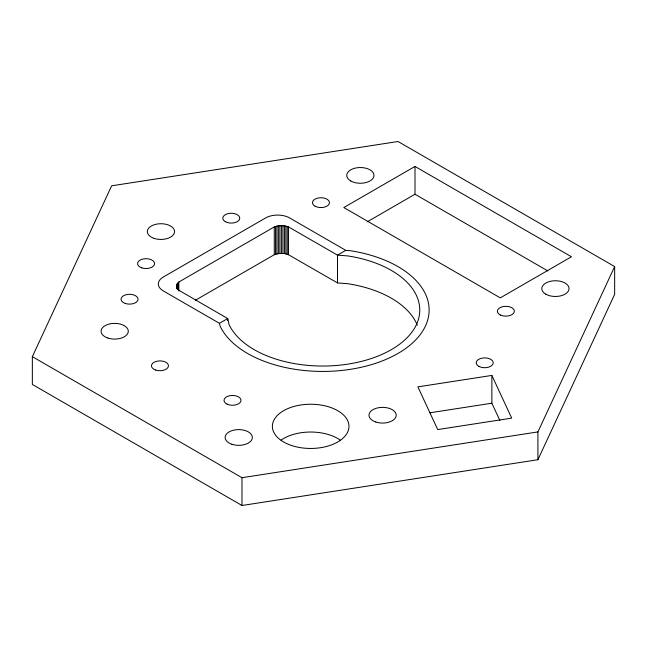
<?xml version="1.0" encoding="UTF-8"?>
<svg xmlns="http://www.w3.org/2000/svg" width="647" height="647" viewBox="0 0 647 647"><rect width="100%" height="100%" fill="white"/><g stroke="black" fill="none" stroke-linecap="round" stroke-linejoin="round"><path stroke-width="0.97" d="M176.518 285.262L176.817 287.891L178.839 290.252L227.687 318.542L229.054 324.519A97.01 56.014 0 0 0 391.362 349.631A97.01 56.014 0 0 0 347.868 255.921L337.516 255.136L288.513 226.927L284.421 225.763L278.364 225.763L274.271 226.927L178.839 282.027L176.817 284.397L176.518 288.238M32.35 356.659L111.64 185.81L398.026 141.507L614.65 266.572L614.65 294.369L537.916 459.71L241.986 505.493L32.35 384.447L32.35 356.659L241.986 477.704L537.916 431.913L614.65 266.572M415.002 166.441L343.824 207.541L500.277 297.863L571.455 256.77L415.002 166.441L415.002 194.237L547.855 270.939M195.321 300.305L274.271 254.724L279.868 253.381L284.421 253.559L288.513 254.724L337.516 282.933L347.868 283.718A97.01 56.014 0 0 1 417.283 325.206M367.261 221.8L415.002 194.237M219.422 323.314L220.012 325.918A106.375 61.416 0 0 0 397.978 353.448A106.375 61.416 0 0 0 350.294 250.704L345.789 250.357L289.67 217.958A17.016 9.826 0 0 0 265.593 217.958L163.303 277.021A17.016 9.826 0 0 0 163.303 290.915L219.422 323.314L227.687 318.542L227.687 320.524M345.789 250.357L337.516 255.136L337.516 282.933M491.874 375.422L417.889 386.866L437.712 429.576L511.696 418.132L491.874 375.422L491.874 403.21L499.888 420.477M429.729 412.826L491.874 403.21M537.916 431.913L537.916 459.71M288.513 226.927L288.513 254.724M287.244 226.442L287.244 254.231M285.869 226.046L285.869 253.842M284.421 225.763L284.421 253.559M282.925 225.593L282.925 253.381M281.396 225.536L281.396 253.325M279.868 225.593L279.868 253.381M278.364 225.763L278.364 253.559M276.916 226.046L276.916 253.842M275.549 226.442L275.549 254.231M274.271 226.927L274.271 254.724M241.986 477.704L241.986 505.493M178.839 282.027L178.839 290.964M177.982 282.763L177.982 289.71M177.31 283.556L177.31 289.516M176.817 284.397L176.817 288.368M281.073 440.106A38.294 22.111 0 0 1 340.265 440.106M350.747 180.958A13.619 7.861 0 0 0 373.521 177.44A13.619 7.861 0 0 0 356.845 167.808A13.619 7.861 0 0 0 350.747 180.958M227.081 404.14A8.508 4.917 0 0 0 240.894 401.164A8.508 4.917 0 0 0 229.523 395.754A8.508 4.917 0 0 0 227.081 404.14M154.132 238.387A13.619 7.861 0 0 0 174.553 231.586A13.619 7.861 0 0 0 154.132 224.776A13.619 7.861 0 0 0 154.132 238.387M155.709 370.06A8.508 4.917 0 0 0 168.471 365.798A8.508 4.917 0 0 0 155.709 361.544A8.508 4.917 0 0 0 155.709 370.06M107.879 338.049A13.619 7.861 0 0 0 128.3 331.248A13.619 7.861 0 0 0 107.879 324.438A13.619 7.861 0 0 0 107.879 338.049M315.121 206.231A8.508 4.917 0 0 0 329.242 203.789A8.508 4.917 0 0 0 318.518 197.95A8.508 4.917 0 0 0 315.121 206.231M141.814 267.874A8.508 4.917 0 0 0 154.584 263.62A8.508 4.917 0 0 0 141.814 259.358A8.508 4.917 0 0 0 141.814 267.874M225.302 221.678A8.508 4.917 0 0 0 239.511 219.414A8.508 4.917 0 0 0 229.006 213.445A8.508 4.917 0 0 0 225.302 221.678M125.3 303.467A8.508 4.917 0 0 0 138.062 299.213A8.508 4.917 0 0 0 125.3 294.951A8.508 4.917 0 0 0 125.3 303.467M500.738 315.154A8.508 4.917 0 0 0 514.308 311.83A8.508 4.917 0 0 0 502.533 306.71A8.508 4.917 0 0 0 500.738 315.154M375.786 422.022A13.619 7.861 0 0 0 396.207 415.212A13.619 7.861 0 0 0 375.786 408.411A13.619 7.861 0 0 0 375.786 422.022M478.877 366.38A8.508 4.917 0 0 0 492.99 363.938A8.508 4.917 0 0 0 482.266 358.098A8.508 4.917 0 0 0 478.877 366.38M231.933 444.279A13.619 7.861 0 0 0 252.362 437.469A13.619 7.861 0 0 0 231.933 430.659A13.619 7.861 0 0 0 231.933 444.279M291.522 445.492A38.294 22.111 0 0 0 348.968 426.341A38.294 22.111 0 0 0 291.522 407.198A38.294 22.111 0 0 0 291.522 445.492M545.793 294.167A13.619 7.861 0 0 0 568.576 290.64A13.619 7.861 0 0 0 551.899 281.016A13.619 7.861 0 0 0 545.793 294.167"/></g></svg>
